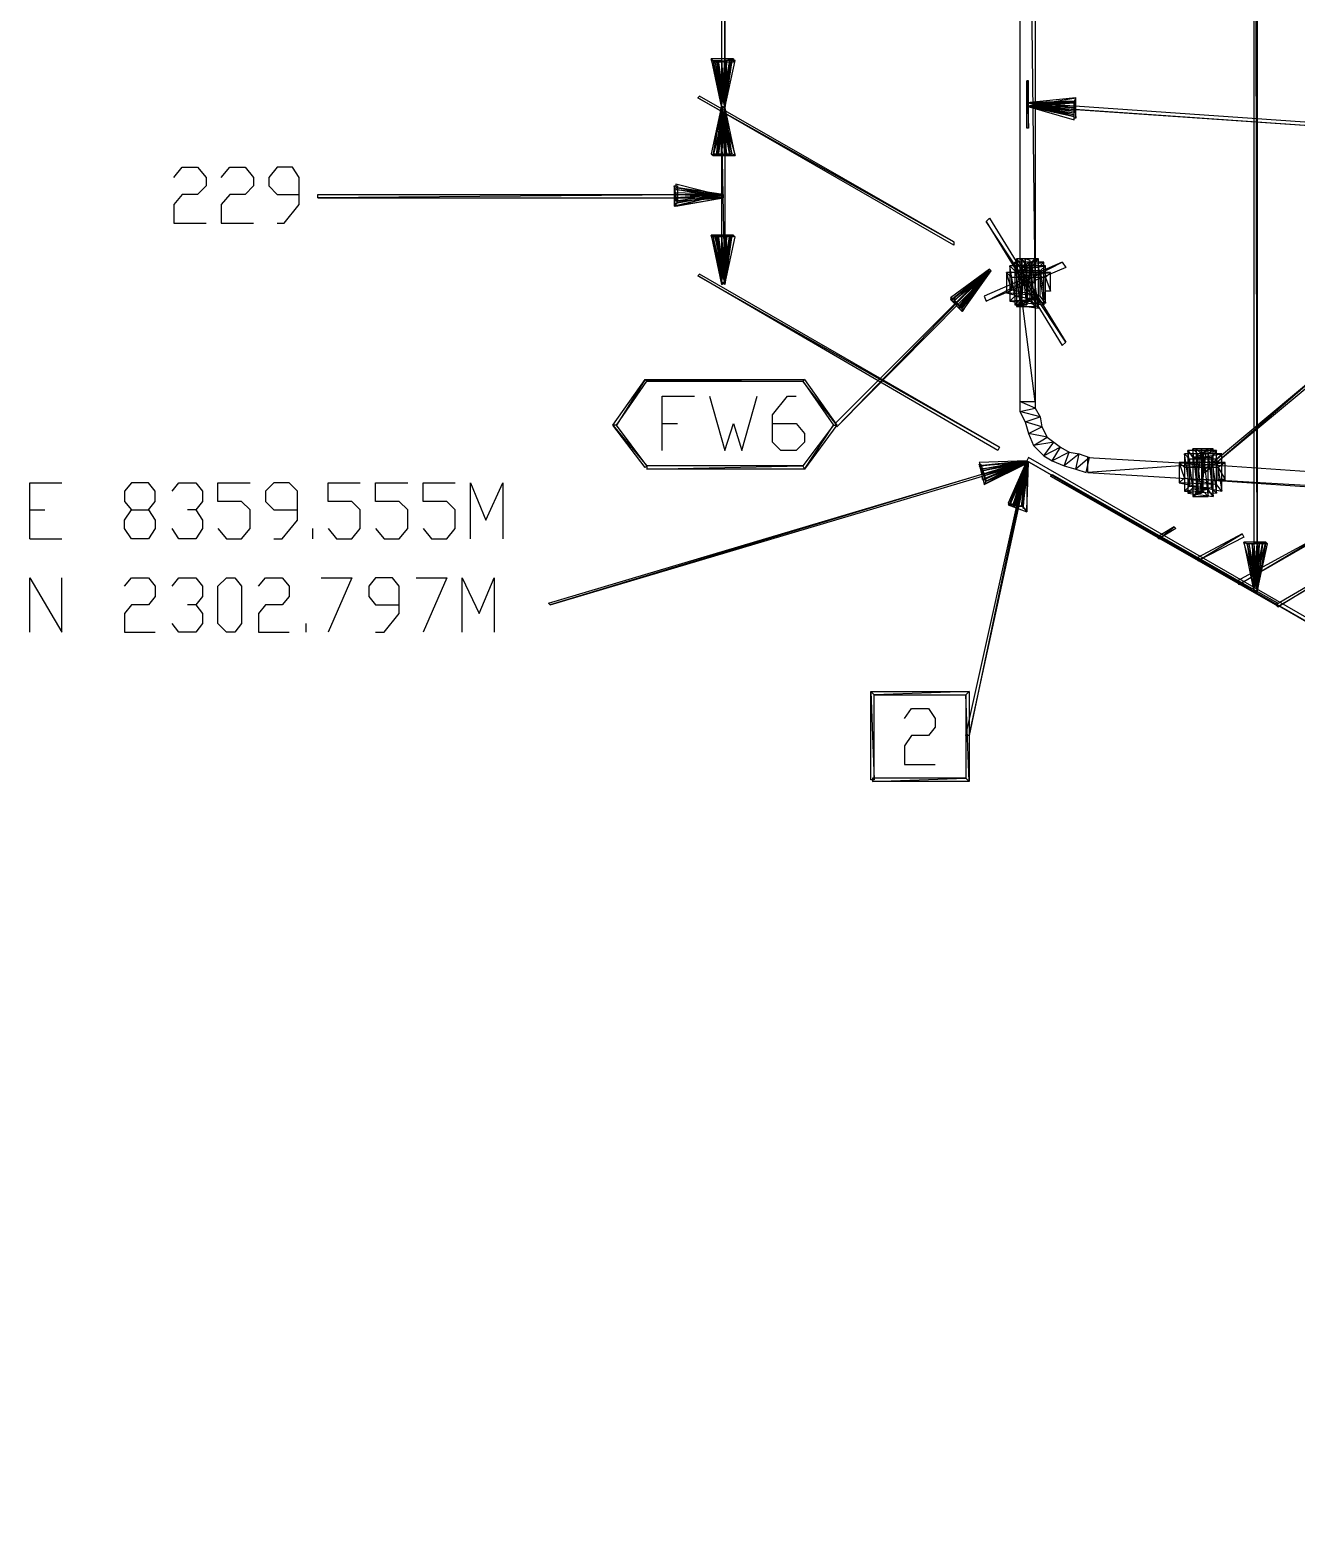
# Model space of a CAD drawing. Header units: millimetres. Extents: x 21 to 1147, y -811 to 126.
# Drawn here: x 259.7 to 349.4, y -571.8 to -466.8 of the extents above; entities that cross this region are included whole.
import ezdxf

# ---------------------------------------------------------------- set-up
doc = ezdxf.new("R2010")
doc.units = ezdxf.units.MM
doc.layers.add('EDITED_LINES', color=4, linetype='Continuous')

msp = doc.modelspace()

# ---------------------------------------------------------------- linework, layer by layer
at = {"layer": 'EDITED_LINES'}
for p, q in [((308.92, -472.36), (308.68, -311.56)), ((308.68, -311.56), (308.68, -472.36)), ((308.92, -472.36), (308.68, -311.56)), ((308.92, -311.56), (308.92, -472.36)), ((330.88, -484.72), (329.8, -389.44)), ((329.8, -389.44), (329.8, -484.72)), ((330.88, -484.72), (329.8, -389.44)), ((330.88, -389.44), (330.88, -484.72)), ((346.6, -506.56), (346.36, -398.68)), ((346.36, -398.68), (346.36, -506.56)), ((346.6, -506.56), (346.36, -398.68)), ((346.6, -398.68), (346.6, -506.56)), ((308.92, -472.24), (307.96, -468.88)), ((307.96, -468.88), (308.68, -472.36)), ((308.92, -472.24), (307.96, -468.88)), ((307.96, -468.88), (308.2, -469.12)), ((307.96, -468.88), (308.2, -469.12)), ((309.52, -468.88), (307.96, -468.88)), ((308.92, -472.24), (308.08, -469)), ((308.08, -469), (308.68, -472.36)), ((308.92, -472.24), (308.08, -469)), ((308.08, -469), (308.32, -469)), ((308.2, -469.12), (309.52, -468.88)), ((308.2, -469.12), (309.52, -468.88)), ((308.2, -469.12), (308.92, -472.24)), ((309.52, -469.12), (308.2, -469.12)), ((308.32, -469), (308.92, -472.24)), ((308.92, -472.36), (308.32, -469)), ((308.32, -469), (308.68, -472.36)), ((308.92, -472.36), (308.32, -469)), ((308.32, -469), (308.44, -469)), ((308.44, -469), (308.92, -472.36)), ((308.92, -472.36), (308.44, -469)), ((308.44, -469), (308.68, -472.36)), ((308.92, -472.36), (308.44, -469)), ((308.44, -469), (308.68, -469)), ((308.68, -472.24), (309.4, -469)), ((308.68, -472.24), (309.28, -469)), ((308.68, -472.36), (309.04, -469)), ((308.68, -472.36), (308.92, -469)), ((308.68, -469), (308.92, -472.36)), ((309.4, -469), (308.92, -472.36)), ((308.92, -472.36), (309.64, -469)), ((309.4, -469), (308.92, -472.36)), ((309.28, -469), (308.92, -472.36)), ((308.92, -472.36), (309.4, -469)), ((309.28, -469), (308.92, -472.36)), ((309.04, -469), (308.92, -472.36)), ((308.92, -472.36), (309.28, -469)), ((309.04, -469), (308.92, -472.36)), ((309.04, -469), (308.92, -469)), ((308.92, -469), (308.92, -472.36)), ((308.92, -472.36), (309.04, -469)), ((308.92, -469), (308.92, -472.36)), ((309.28, -469), (309.04, -469)), ((309.4, -469), (309.28, -469)), ((309.64, -469), (309.4, -469)), ((309.52, -468.88), (309.52, -469.12)), ((330.4, -470.44), (330.28, -470.44)), ((330.28, -470.44), (330.4, -473.8)), ((330.28, -470.44), (330.4, -473.8)), ((330.28, -473.8), (330.28, -470.44)), ((330.4, -473.8), (330.4, -470.44)), ((307.12, -471.52), (307, -471.64)), ((307, -471.64), (325.12, -481.84)), ((307, -471.64), (325.12, -481.84)), ((325.12, -482.08), (307, -471.64)), ((325.12, -481.84), (307.12, -471.52)), ((308.68, -472.24), (307.96, -475.6)), ((308.08, -475.72), (308.68, -472.24)), ((308.08, -475.72), (308.68, -472.24)), ((308.68, -472.24), (308.08, -475.6)), ((308.92, -472.36), (308.08, -475.72)), ((308.32, -475.72), (308.68, -472.24)), ((308.32, -475.72), (308.68, -472.24)), ((308.92, -472.36), (308.32, -475.72)), ((308.68, -472.36), (308.32, -475.6)), ((308.44, -475.72), (308.68, -472.36)), ((308.44, -475.72), (308.68, -472.36)), ((308.92, -472.36), (308.44, -475.72)), ((308.68, -472.36), (308.44, -475.6)), ((308.68, -472.24), (308.92, -472.36)), ((308.92, -472.24), (308.68, -472.36)), ((308.68, -472.24), (308.92, -472.36)), ((308.92, -472.24), (308.68, -472.36)), ((308.92, -472.36), (308.68, -472.24)), ((308.68, -472.36), (308.92, -472.24)), ((308.92, -472.36), (308.68, -472.24)), ((308.68, -472.36), (308.92, -472.24)), ((308.68, -472.36), (309.64, -475.72)), ((308.68, -472.36), (309.64, -475.72)), ((309.4, -475.6), (308.68, -472.36)), ((308.68, -472.36), (309.4, -475.6)), ((308.68, -472.36), (309.4, -475.6)), ((309.28, -475.72), (308.68, -472.36)), ((308.68, -472.36), (308.92, -472.36)), ((308.92, -472.36), (308.68, -472.36)), ((308.68, -472.36), (309.28, -475.6)), ((308.68, -472.36), (309.28, -475.6)), ((309.04, -475.72), (308.68, -472.36)), ((308.68, -475.72), (308.68, -472.36)), ((308.68, -475.72), (308.68, -472.36)), ((308.68, -472.36), (308.92, -472.36)), ((308.92, -472.36), (308.68, -475.72)), ((308.92, -472.36), (308.68, -472.36)), ((308.68, -472.36), (309.04, -475.6)), ((308.68, -472.36), (309.04, -475.6)), ((308.92, -475.72), (308.68, -472.36)), ((308.92, -484.72), (308.68, -472.36)), ((308.68, -472.36), (308.68, -484.72)), ((308.92, -484.72), (308.68, -472.36)), ((308.68, -472.36), (308.92, -472.36)), ((308.92, -472.36), (308.68, -472.36)), ((308.68, -472.36), (308.92, -472.36)), ((308.92, -472.36), (308.68, -472.36)), ((308.68, -472.36), (308.92, -472.36)), ((308.68, -472.36), (308.92, -472.36)), ((309.64, -475.72), (308.92, -472.24)), ((309.4, -475.6), (308.92, -472.24)), ((309.28, -475.6), (308.92, -472.36)), ((309.04, -475.6), (308.92, -472.36)), ((308.92, -472.36), (308.92, -484.72)), ((330.28, -472.24), (333.76, -471.64)), ((333.76, -471.64), (330.28, -472)), ((330.28, -472.24), (333.76, -471.64)), ((333.64, -471.88), (330.28, -472.24)), ((330.28, -472.24), (333.64, -471.88)), ((333.64, -471.88), (330.28, -472)), ((330.28, -472.24), (333.64, -471.88)), ((330.28, -472.24), (333.64, -471.88)), ((333.64, -471.88), (330.28, -472)), ((330.28, -472.24), (333.64, -471.88)), ((330.28, -472.24), (330.4, -472)), ((330.28, -472), (330.28, -472.24)), ((330.28, -472.24), (330.4, -472)), ((330.28, -472), (330.28, -472.24)), ((333.64, -472), (330.28, -472.24)), ((330.28, -472.24), (330.4, -472)), ((330.28, -472), (330.28, -472.24)), ((333.64, -472), (330.28, -472.24)), ((330.28, -472.24), (330.28, -472)), ((330.28, -472), (333.64, -472.36)), ((330.28, -472), (330.28, -472.24)), ((330.28, -472.24), (333.64, -472)), ((333.64, -472), (330.28, -472)), ((330.28, -472.24), (333.64, -472)), ((330.28, -472), (330.28, -472.24)), ((561.16, -487.96), (330.28, -472)), ((333.64, -472.96), (330.28, -472.24)), ((330.28, -472.24), (333.64, -473.2)), ((333.64, -472.96), (330.28, -472.24)), ((333.64, -472.84), (330.28, -472.24)), ((330.28, -472.24), (333.64, -472.96)), ((333.64, -472.84), (330.28, -472.24)), ((333.64, -472.6), (330.28, -472.24)), ((330.28, -472.24), (333.64, -472.72)), ((333.64, -472.6), (330.28, -472.24)), ((333.64, -472.36), (330.28, -472.24)), ((330.28, -472.24), (333.64, -472.6)), ((333.64, -472.36), (330.28, -472.24)), ((333.64, -472.24), (330.28, -472.24)), ((330.28, -472.24), (561.16, -487.96)), ((330.28, -472.24), (561.16, -487.96)), ((561.16, -488.2), (330.28, -472.24)), ((330.4, -472), (333.64, -472.96)), ((330.4, -472), (333.64, -472.84)), ((330.4, -472), (333.64, -472.6)), ((333.76, -471.64), (333.64, -471.88)), ((333.76, -471.64), (333.64, -471.88)), ((333.64, -471.88), (333.76, -473.08)), ((333.64, -471.88), (333.76, -473.08)), ((333.64, -473.08), (333.64, -471.88)), ((333.64, -471.88), (333.64, -472)), ((333.64, -471.88), (333.64, -472)), ((333.64, -472), (333.64, -472.24)), ((333.64, -472.6), (333.64, -472.36)), ((333.76, -473.08), (333.76, -471.64)), ((333.64, -472.72), (333.64, -472.6)), ((333.64, -472.96), (333.64, -472.84)), ((333.64, -473.2), (333.64, -472.96)), ((333.76, -473.08), (333.64, -473.08)), ((330.4, -473.8), (330.28, -473.8)), ((307.96, -475.6), (308.08, -475.72)), ((309.4, -475.6), (308.08, -475.72)), ((309.4, -475.6), (308.08, -475.72)), ((308.08, -475.72), (308.08, -475.6)), ((308.08, -475.6), (309.4, -475.6)), ((308.08, -475.6), (308.32, -475.72)), ((308.32, -475.6), (308.44, -475.72)), ((308.44, -475.6), (308.68, -475.72)), ((309.04, -475.6), (308.92, -475.72)), ((309.28, -475.6), (309.04, -475.72)), ((309.4, -475.6), (309.28, -475.72)), ((309.64, -475.72), (309.4, -475.6)), ((309.64, -475.72), (309.4, -475.6)), ((269.92, -477.28), (270.52, -476.56)), ((270.52, -476.56), (271.6, -476.56)), ((271.6, -476.56), (272.2, -477.28)), ((273.28, -477.28), (273.88, -476.56)), ((273.88, -476.56), (274.96, -476.56)), ((274.96, -476.56), (275.56, -477.28)), ((277.24, -476.56), (276.64, -477.28)), ((278.32, -476.56), (277.24, -476.56)), ((278.8, -477.28), (278.32, -476.56)), ((308.08, -475.72), (309.64, -475.72)), ((272.2, -477.28), (272.2, -477.88)), ((275.56, -477.28), (275.56, -477.88)), ((276.64, -477.28), (276.64, -477.88)), ((278.8, -479.2), (278.8, -477.28)), ((305.44, -477.76), (305.44, -478)), ((308.8, -478.6), (305.44, -477.76)), ((270.52, -478.48), (269.92, -479.2)), ((271.6, -478.48), (270.52, -478.48)), ((272.2, -477.88), (271.6, -478.48)), ((273.88, -478.48), (273.28, -479.2)), ((274.96, -478.48), (273.88, -478.48)), ((275.56, -477.88), (274.96, -478.48)), ((276.64, -477.88), (277.24, -478.48)), ((277.24, -478.48), (278.8, -478.48)), ((308.8, -478.48), (280.12, -478.72)), ((308.8, -478.48), (280.12, -478.72)), ((280.12, -478.72), (280.12, -478.48)), ((280.12, -478.48), (308.8, -478.48)), ((280.12, -478.72), (308.8, -478.72)), ((305.56, -479.08), (305.32, -477.88)), ((305.32, -477.88), (305.32, -479.32)), ((305.56, -479.08), (305.32, -477.88)), ((305.32, -477.88), (305.56, -477.88)), ((308.8, -478.48), (305.32, -479.32)), ((308.8, -478.48), (305.32, -479.32)), ((305.32, -479.32), (308.8, -478.72)), ((305.44, -478), (308.8, -478.6)), ((305.44, -478), (308.8, -478.6)), ((308.8, -478.72), (305.44, -478)), ((305.44, -478), (305.44, -478.12)), ((308.8, -478.48), (305.44, -478)), ((305.44, -478), (305.44, -478.12)), ((308.8, -478.48), (305.44, -478)), ((305.44, -478.12), (308.8, -478.48)), ((305.44, -478.12), (308.8, -478.48)), ((308.8, -478.72), (305.44, -478.12)), ((305.44, -478.12), (308.8, -478.48)), ((305.44, -478.12), (308.8, -478.48)), ((308.8, -478.72), (305.44, -478.12)), ((305.44, -478.36), (305.44, -478.48)), ((308.8, -478.48), (305.44, -478.36)), ((308.8, -478.48), (305.44, -479.32)), ((308.8, -478.48), (305.44, -479.32)), ((305.44, -479.08), (308.8, -478.48)), ((308.8, -478.48), (305.44, -478.96)), ((308.8, -478.48), (305.44, -478.96)), ((305.44, -478.72), (308.8, -478.48)), ((305.44, -478.48), (308.8, -478.48)), ((305.44, -478.48), (308.8, -478.48)), ((308.8, -478.72), (305.44, -478.48)), ((308.8, -478.48), (305.44, -478.72)), ((308.8, -478.48), (305.44, -478.72)), ((305.44, -478.72), (305.44, -478.48)), ((305.44, -478.48), (308.8, -478.48)), ((305.44, -479.32), (308.8, -478.72)), ((305.44, -478.96), (308.8, -478.72)), ((305.44, -478.96), (305.44, -478.72)), ((305.44, -478.72), (308.8, -478.72)), ((305.56, -477.88), (305.56, -479.08)), ((305.56, -479.08), (308.8, -478.48)), ((308.8, -478.72), (308.8, -478.48)), ((308.8, -478.48), (308.8, -478.72)), ((308.8, -478.72), (308.8, -478.48)), ((308.8, -478.48), (308.8, -478.72)), ((308.8, -478.72), (308.8, -478.48)), ((308.8, -478.48), (308.8, -478.72)), ((308.8, -478.72), (308.8, -478.48)), ((308.8, -478.72), (308.8, -478.48)), ((308.8, -478.6), (308.8, -478.72)), ((269.92, -479.2), (269.92, -480.52)), ((273.28, -479.2), (273.28, -480.52)), ((277.72, -480.52), (278.8, -479.2)), ((305.32, -479.32), (305.56, -479.08)), ((305.32, -479.32), (305.56, -479.08)), ((305.44, -479.32), (305.44, -479.08)), ((269.92, -480.52), (272.2, -480.52)), ((273.28, -480.52), (275.56, -480.52)), ((277.24, -480.52), (277.72, -480.52)), ((327.4, -480.4), (327.64, -480.16)), ((333.04, -488.92), (327.4, -480.4)), ((327.4, -480.4), (332.8, -489.16)), ((333.04, -488.92), (327.4, -480.4)), ((327.64, -480.16), (333.04, -488.92)), ((308.92, -484.72), (307.96, -481.36)), ((307.96, -481.36), (308.68, -484.84)), ((308.92, -484.72), (307.96, -481.36)), ((307.96, -481.36), (308.2, -481.48)), ((307.96, -481.36), (308.2, -481.48)), ((309.52, -481.36), (307.96, -481.36)), ((308.08, -481.48), (308.32, -481.36)), ((308.92, -484.72), (308.08, -481.48)), ((308.08, -481.48), (308.68, -484.72)), ((308.92, -484.72), (308.08, -481.48)), ((308.2, -481.48), (309.52, -481.36)), ((308.2, -481.48), (309.52, -481.36)), ((308.2, -481.48), (308.92, -484.72)), ((309.52, -481.48), (308.2, -481.48)), ((308.32, -481.36), (308.92, -484.72)), ((308.32, -481.48), (308.44, -481.36)), ((308.92, -484.72), (308.32, -481.48)), ((308.32, -481.48), (308.68, -484.72)), ((308.92, -484.72), (308.32, -481.48)), ((308.44, -481.36), (308.92, -484.72)), ((308.44, -481.48), (308.68, -481.36)), ((308.92, -484.72), (308.44, -481.48)), ((308.44, -481.48), (308.68, -484.72)), ((308.92, -484.72), (308.44, -481.48)), ((308.68, -484.72), (309.4, -481.36)), ((308.68, -484.72), (309.28, -481.36)), ((308.68, -484.72), (309.04, -481.36)), ((308.68, -484.72), (308.92, -481.36)), ((308.68, -481.36), (308.92, -484.72)), ((309.4, -481.36), (308.92, -484.84)), ((309.4, -481.36), (308.92, -484.84)), ((309.28, -481.36), (308.92, -484.72)), ((309.28, -481.36), (308.92, -484.72)), ((309.04, -481.36), (308.92, -484.72)), ((309.04, -481.36), (308.92, -484.72)), ((309.04, -481.48), (308.92, -481.36)), ((308.92, -481.36), (308.92, -484.72)), ((308.92, -481.36), (308.92, -484.72)), ((308.92, -484.84), (309.64, -481.48)), ((308.92, -484.72), (309.4, -481.48)), ((308.92, -484.72), (309.28, -481.48)), ((308.92, -484.72), (309.04, -481.48)), ((309.28, -481.48), (309.04, -481.36)), ((309.4, -481.48), (309.28, -481.36)), ((309.64, -481.48), (309.4, -481.36)), ((309.52, -481.36), (309.52, -481.48)), ((325.12, -481.84), (325.12, -482.08)), ((329.92, -486.04), (329.56, -483.04)), ((329.56, -483.04), (329.56, -486.4)), ((329.92, -486.04), (329.56, -483.04)), ((329.56, -483.04), (329.92, -483.52)), ((329.56, -483.04), (329.92, -483.52)), ((331.12, -483.04), (329.56, -483.04)), ((329.92, -486.28), (330.16, -483.04)), ((330.28, -486.28), (329.92, -483.04)), ((329.92, -483.04), (329.92, -486.28)), ((330.28, -486.28), (329.92, -483.04)), ((329.92, -483.04), (330.28, -483.52)), ((329.92, -483.04), (330.28, -483.52)), ((330.88, -483.04), (329.92, -483.04)), ((329.92, -483.52), (331.12, -483.04)), ((329.92, -483.52), (331.12, -483.04)), ((330.52, -483.16), (330.16, -483.04)), ((330.16, -483.04), (330.28, -486.28)), ((330.16, -483.04), (330.28, -486.28)), ((330.28, -483.52), (330.88, -483.04)), ((330.28, -483.52), (330.88, -483.04)), ((330.88, -483.04), (330.52, -483.52)), ((330.88, -483.04), (330.52, -483.52)), ((331.12, -483.04), (330.64, -483.52)), ((331.12, -483.04), (330.64, -483.52)), ((330.88, -486.4), (330.88, -483.04)), ((331.12, -486.52), (331.12, -483.04)), ((316.72, -494.68), (327.64, -483.76)), ((327.64, -483.76), (316.84, -494.92)), ((327.64, -483.76), (316.84, -494.92)), ((316.84, -494.92), (327.76, -483.88)), ((327.64, -483.76), (324.88, -485.8)), ((325, -485.92), (327.64, -483.76)), ((325, -485.92), (327.64, -483.76)), ((327.76, -483.88), (325, -485.92)), ((327.64, -483.76), (325.12, -485.8)), ((327.64, -483.76), (325.12, -485.8)), ((327.64, -483.76), (325.12, -486.04)), ((325.24, -485.92), (327.64, -483.76)), ((325.24, -485.92), (327.64, -483.76)), ((325.24, -485.92), (327.64, -483.76)), ((325.24, -485.92), (327.64, -483.76)), ((325.24, -486.16), (327.64, -483.76)), ((325.24, -486.16), (327.64, -483.76)), ((327.76, -483.88), (325.24, -485.92)), ((327.76, -483.88), (325.24, -485.92)), ((327.76, -483.88), (325.24, -486.16)), ((325.48, -486.4), (327.64, -483.76)), ((325.6, -486.4), (327.64, -483.76)), ((325.6, -486.4), (327.64, -483.76)), ((327.64, -483.76), (325.6, -486.52)), ((327.64, -483.76), (325.6, -486.52)), ((325.6, -486.52), (327.76, -483.88)), ((327.64, -483.76), (325.72, -486.76)), ((327.64, -483.76), (325.72, -486.76)), ((325.72, -486.52), (327.64, -483.76)), ((327.64, -483.76), (325.72, -486.52)), ((327.64, -483.76), (325.72, -486.52)), ((327.64, -483.76), (325.72, -486.52)), ((327.64, -483.76), (325.72, -486.52)), ((325.72, -486.76), (327.76, -483.88)), ((325.72, -486.52), (327.76, -483.88)), ((325.72, -486.52), (327.76, -483.88)), ((332.8, -483.28), (327.28, -485.68)), ((327.4, -486.04), (332.8, -483.28)), ((327.4, -486.04), (332.8, -483.28)), ((333.04, -483.64), (327.4, -486.04)), ((327.64, -483.76), (327.76, -483.88)), ((327.76, -483.88), (327.64, -483.76)), ((327.64, -483.76), (327.76, -483.88)), ((327.76, -483.88), (327.64, -483.76)), ((327.64, -483.76), (327.76, -483.88)), ((327.76, -483.88), (327.64, -483.76)), ((327.64, -483.76), (327.76, -483.88)), ((327.76, -483.88), (327.64, -483.76)), ((327.76, -483.88), (327.64, -483.76)), ((329.2, -485.2), (328.84, -484)), ((328.84, -484), (328.84, -485.44)), ((329.2, -485.2), (328.84, -484)), ((328.84, -484), (329.2, -484.36)), ((328.84, -484), (329.2, -484.36)), ((331.96, -484), (328.84, -484)), ((329.44, -485.68), (329.08, -483.52)), ((329.08, -483.52), (329.08, -486.04)), ((329.44, -485.68), (329.08, -483.52)), ((329.08, -483.52), (329.44, -483.88)), ((329.08, -483.52), (329.44, -483.88)), ((331.6, -483.52), (329.08, -483.52)), ((329.2, -484.36), (331.96, -484)), ((329.2, -484.36), (331.96, -484)), ((329.8, -485.92), (329.44, -483.28)), ((329.44, -483.28), (329.44, -486.28)), ((329.8, -485.92), (329.44, -483.28)), ((329.44, -483.28), (329.8, -483.64)), ((329.44, -483.28), (329.8, -483.64)), ((331.48, -483.28), (329.44, -483.28)), ((329.44, -483.88), (331.6, -483.52)), ((329.44, -483.88), (331.6, -483.52)), ((329.44, -483.88), (329.44, -485.68)), ((331.24, -483.88), (329.44, -483.88)), ((329.8, -483.64), (331.48, -483.28)), ((329.8, -483.64), (331.48, -483.28)), ((329.8, -483.64), (329.8, -485.92)), ((331.12, -483.64), (329.8, -483.64)), ((329.92, -483.52), (329.92, -486.04)), ((330.64, -483.52), (329.92, -483.52)), ((330.28, -486.28), (330.52, -483.16)), ((330.28, -483.52), (330.28, -486.28)), ((330.52, -483.52), (330.28, -483.52)), ((330.52, -483.52), (330.88, -486.4)), ((330.52, -483.52), (330.88, -486.4)), ((330.52, -486.04), (330.52, -483.52)), ((330.64, -483.52), (331.12, -486.52)), ((330.64, -483.52), (331.12, -486.52)), ((330.64, -486.04), (330.64, -483.52)), ((331.48, -483.28), (331.12, -483.64)), ((331.48, -483.28), (331.12, -483.64)), ((331.12, -483.64), (331.48, -486.28)), ((331.12, -483.64), (331.48, -486.28)), ((331.12, -485.92), (331.12, -483.64)), ((331.6, -483.52), (331.24, -483.88)), ((331.6, -483.52), (331.24, -483.88)), ((331.24, -483.88), (331.6, -486.16)), ((331.24, -483.88), (331.6, -486.16)), ((331.24, -485.68), (331.24, -483.88)), ((331.48, -486.28), (331.48, -483.28)), ((331.6, -486.16), (331.6, -483.52)), ((331.96, -484), (331.6, -484.36)), ((331.96, -484), (331.6, -484.36)), ((331.96, -485.32), (331.96, -484)), ((332.8, -483.28), (333.04, -483.64)), ((307.12, -484.12), (307, -484.24)), ((307, -484.24), (328.36, -496.36)), ((307, -484.24), (328.36, -496.36)), ((328.24, -496.6), (307, -484.24)), ((328.36, -496.36), (307.12, -484.12)), ((308.92, -484.84), (308.68, -484.72)), ((308.68, -484.84), (308.92, -484.72)), ((308.92, -484.72), (308.68, -484.72)), ((308.68, -484.72), (308.92, -484.72)), ((308.92, -484.72), (308.68, -484.72)), ((308.68, -484.72), (308.92, -484.72)), ((308.92, -484.72), (308.68, -484.72)), ((308.68, -484.72), (308.92, -484.72)), ((308.68, -484.72), (308.92, -484.72)), ((329.2, -484.36), (329.2, -485.2)), ((331.6, -484.36), (329.2, -484.36)), ((330.88, -493.12), (329.8, -484.72)), ((329.8, -484.72), (329.8, -493.12)), ((330.88, -493.12), (329.8, -484.72)), ((329.8, -484.72), (330.88, -484.72)), ((329.8, -484.72), (330.88, -484.72)), ((330.88, -484.72), (330.88, -493.12)), ((331.6, -484.36), (331.96, -485.32)), ((331.6, -484.36), (331.96, -485.32)), ((331.6, -485.32), (331.6, -484.36)), ((324.88, -485.8), (325, -485.92)), ((324.88, -485.92), (325, -485.8)), ((325.72, -486.52), (324.88, -485.92)), ((324.88, -485.92), (325.72, -486.76)), ((325.72, -486.52), (324.88, -485.92)), ((325, -485.8), (325.72, -486.52)), ((325.12, -485.8), (325.24, -485.92)), ((325.12, -485.8), (325.24, -485.92)), ((325.12, -486.04), (325.24, -486.16)), ((327.28, -485.68), (327.4, -486.04)), ((328.84, -485.44), (329.2, -485.2)), ((328.84, -485.44), (329.2, -485.2)), ((331.24, -485.68), (328.84, -485.44)), ((328.84, -485.44), (331.6, -486.16)), ((331.24, -485.68), (328.84, -485.44)), ((329.08, -486.04), (329.44, -485.68)), ((329.08, -486.04), (329.44, -485.68)), ((331.12, -485.92), (329.08, -486.04)), ((331.12, -485.92), (329.08, -486.04)), ((329.08, -486.04), (331.48, -486.28)), ((329.2, -485.2), (331.24, -485.68)), ((329.44, -485.68), (331.12, -485.92)), ((329.44, -486.28), (329.8, -485.92)), ((329.44, -486.28), (329.8, -485.92)), ((330.64, -486.04), (329.44, -486.28)), ((330.64, -486.04), (329.44, -486.28)), ((330.52, -486.04), (329.56, -486.4)), ((330.52, -486.04), (329.56, -486.4)), ((329.56, -486.4), (329.92, -486.04)), ((329.56, -486.4), (329.92, -486.04)), ((329.8, -485.92), (330.64, -486.04)), ((329.92, -486.04), (330.52, -486.04)), ((330.88, -486.4), (330.52, -486.04)), ((330.88, -486.4), (330.52, -486.04)), ((331.12, -486.52), (330.64, -486.04)), ((331.12, -486.52), (330.64, -486.04)), ((331.48, -486.28), (331.12, -485.92)), ((331.48, -486.28), (331.12, -485.92)), ((331.6, -486.16), (331.24, -485.68)), ((331.6, -486.16), (331.24, -485.68)), ((331.96, -485.32), (331.6, -485.32)), ((325.6, -486.52), (325.48, -486.4)), ((325.72, -486.52), (325.6, -486.4)), ((325.72, -486.52), (325.6, -486.4)), ((325.72, -486.76), (325.72, -486.52)), ((325.72, -486.76), (325.72, -486.52)), ((329.44, -486.28), (331.12, -486.52)), ((329.56, -486.4), (330.88, -486.4)), ((330.28, -486.28), (329.92, -486.28)), ((329.92, -486.28), (330.28, -486.28)), ((332.8, -489.16), (333.04, -488.92)), ((350.68, -491.44), (342.76, -498.04)), ((342.88, -498.16), (350.68, -491.44)), ((342.88, -498.16), (350.68, -491.44)), ((301, -494.8), (303.28, -491.56)), ((303.28, -491.56), (301.24, -494.8)), ((303.28, -491.56), (301.24, -494.8)), ((301.24, -494.8), (303.4, -491.68)), ((303.4, -491.68), (303.28, -491.56)), ((303.28, -491.56), (314.56, -491.56)), ((303.4, -491.68), (303.28, -491.56)), ((314.56, -491.56), (303.4, -491.68)), ((314.56, -491.56), (303.4, -491.68)), ((303.4, -491.68), (314.44, -491.68)), ((314.44, -491.68), (314.56, -491.56)), ((314.44, -491.68), (314.56, -491.56)), ((316.84, -494.8), (314.44, -491.68)), ((314.44, -491.68), (316.6, -494.8)), ((316.84, -494.8), (314.44, -491.68)), ((314.56, -491.56), (316.84, -494.8)), ((350.8, -491.56), (342.88, -498.16)), ((304.48, -496.6), (304.48, -492.76)), ((304.48, -492.76), (306.76, -492.76)), ((307.84, -492.76), (308.92, -496.6)), ((310.12, -496.6), (311.2, -492.76)), ((312.28, -494.08), (313.36, -492.76)), ((313.36, -492.76), (313.96, -492.76)), ((330.88, -493.6), (329.8, -493.12)), ((329.8, -493.12), (329.8, -493.84)), ((330.88, -493.6), (329.8, -493.12)), ((329.8, -493.12), (330.88, -493.12)), ((329.8, -493.12), (330.88, -493.12)), ((330.88, -493.12), (330.88, -493.6)), ((312.28, -496), (312.28, -494.08)), ((329.8, -493.84), (330.88, -493.6)), ((329.8, -493.84), (330.88, -493.6)), ((331.24, -494.2), (329.8, -493.84)), ((329.8, -493.84), (330.16, -494.56)), ((331.24, -494.2), (329.8, -493.84)), ((330.16, -494.56), (331.24, -494.2)), ((330.16, -494.56), (331.24, -494.2)), ((331.36, -494.92), (330.16, -494.56)), ((330.16, -494.56), (330.4, -495.4)), ((331.36, -494.92), (330.16, -494.56)), ((330.88, -493.6), (331.24, -494.2)), ((331.24, -494.2), (331.36, -494.92)), ((301.24, -494.8), (301, -494.8)), ((301.24, -494.8), (301, -494.8)), ((301, -494.8), (303.4, -497.68)), ((301, -494.8), (303.4, -497.68)), ((303.28, -497.8), (301, -494.8)), ((303.4, -497.68), (301.24, -494.8)), ((304.48, -494.68), (305.56, -494.68)), ((308.92, -496.6), (309.52, -494.68)), ((309.52, -494.68), (310.12, -496.6)), ((312.28, -494.68), (313.96, -494.68)), ((313.96, -494.68), (314.56, -495.4)), ((316.6, -494.8), (314.44, -497.68)), ((314.56, -497.92), (316.6, -494.8)), ((314.56, -497.92), (316.6, -494.8)), ((316.84, -494.8), (314.56, -497.92)), ((314.56, -495.4), (314.56, -496)), ((316.6, -494.8), (316.84, -494.8)), ((316.6, -494.8), (316.84, -494.8)), ((316.84, -494.92), (316.72, -494.68)), ((330.4, -495.4), (331.36, -494.92)), ((330.4, -495.4), (331.36, -494.92)), ((331.72, -495.64), (330.4, -495.4)), ((330.4, -495.4), (330.76, -496.24)), ((331.72, -495.64), (330.4, -495.4)), ((330.76, -496.24), (331.72, -495.64)), ((330.76, -496.24), (331.72, -495.64)), ((331.36, -494.92), (331.72, -495.64)), ((331.72, -495.64), (332.2, -496)), ((312.88, -496.6), (312.28, -496)), ((313.96, -496.6), (312.88, -496.6)), ((314.56, -496), (313.96, -496.6)), ((328.36, -496.36), (328.24, -496.6)), ((332.2, -496), (330.76, -496.24)), ((332.2, -496), (330.76, -496.24)), ((330.76, -496.24), (331.48, -496.96)), ((331.48, -496.96), (332.2, -496)), ((331.48, -496.96), (332.2, -496)), ((332.68, -496.36), (331.48, -496.96)), ((332.68, -496.36), (331.48, -496.96)), ((332.08, -497.32), (332.68, -496.36)), ((332.08, -497.32), (332.68, -496.36)), ((332.2, -496), (332.68, -496.36)), ((332.68, -496.36), (333.28, -496.72)), ((342.04, -499.24), (341.68, -496.6)), ((341.68, -496.6), (341.68, -499.6)), ((342.04, -499.24), (341.68, -496.6)), ((341.68, -496.6), (342.04, -497.08)), ((341.68, -496.6), (342.04, -497.08)), ((343.72, -496.6), (341.68, -496.6)), ((342.4, -499.48), (342.04, -496.48)), ((342.04, -496.48), (342.04, -499.84)), ((342.4, -499.48), (342.04, -496.48)), ((342.04, -496.48), (342.4, -496.84)), ((342.04, -496.48), (342.4, -496.84)), ((343.48, -496.48), (342.04, -496.48)), ((342.04, -497.08), (343.72, -496.6)), ((342.04, -497.08), (343.72, -496.6)), ((342.28, -499.6), (342.64, -496.48)), ((342.64, -499.6), (342.28, -496.48)), ((342.28, -496.48), (342.28, -499.6)), ((342.64, -499.6), (342.28, -496.48)), ((342.28, -496.48), (342.64, -496.84)), ((342.28, -496.48), (342.64, -496.84)), ((343.12, -496.48), (342.28, -496.48)), ((342.4, -496.84), (343.48, -496.48)), ((342.4, -496.84), (343.48, -496.48)), ((343, -496.48), (342.64, -496.48)), ((342.64, -496.48), (342.64, -499.6)), ((342.64, -499.6), (343, -496.48)), ((342.64, -496.48), (342.64, -499.6)), ((342.64, -496.84), (343.12, -496.48)), ((342.64, -496.84), (343.12, -496.48)), ((343.12, -496.48), (342.76, -496.84)), ((343.12, -496.48), (342.76, -496.84)), ((343.12, -499.84), (343.12, -496.48)), ((343.48, -496.48), (343.12, -496.84)), ((343.48, -496.48), (343.12, -496.84)), ((343.72, -496.6), (343.36, -497.08)), ((343.72, -496.6), (343.36, -497.08)), ((343.48, -499.84), (343.48, -496.48)), ((343.72, -499.6), (343.72, -496.6)), ((296.44, -507.4), (330.28, -497.32)), ((330.28, -497.32), (296.56, -507.52)), ((330.28, -497.32), (296.56, -507.52)), ((296.56, -507.52), (330.4, -497.44)), ((303.4, -497.68), (303.28, -497.8)), ((303.4, -497.68), (303.4, -497.92)), ((303.4, -497.92), (314.44, -497.68)), ((314.44, -497.68), (303.4, -497.68)), ((303.4, -497.92), (314.44, -497.68)), ((314.44, -497.68), (314.56, -497.92)), ((314.44, -497.68), (314.56, -497.92)), ((325.96, -516.76), (330.28, -497.32)), ((330.28, -497.32), (326.2, -516.76)), ((330.28, -497.32), (326.2, -516.76)), ((326.2, -516.76), (330.4, -497.44)), ((330.28, -497.32), (326.92, -497.44)), ((330.28, -497.32), (326.92, -497.68)), ((326.92, -497.44), (327.04, -497.68)), ((327.4, -498.76), (326.92, -497.56)), ((326.92, -497.56), (327.28, -499)), ((327.4, -498.76), (326.92, -497.56)), ((326.92, -497.56), (327.04, -497.56)), ((326.92, -497.68), (327.04, -497.92)), ((327.04, -497.68), (330.28, -497.32)), ((327.04, -497.68), (330.28, -497.32)), ((327.04, -497.92), (330.28, -497.32)), ((327.04, -497.92), (330.28, -497.32)), ((330.28, -497.44), (327.04, -497.68)), ((330.28, -497.44), (327.04, -497.92)), ((327.04, -497.56), (327.4, -498.76)), ((327.16, -498.04), (330.28, -497.32)), ((330.28, -497.32), (327.16, -497.92)), ((327.16, -498.04), (330.28, -497.32)), ((327.16, -498.28), (330.28, -497.32)), ((330.28, -497.32), (327.16, -498.04)), ((327.16, -498.28), (330.28, -497.32)), ((330.28, -497.32), (327.16, -498.64)), ((330.28, -497.32), (327.16, -498.64)), ((327.16, -498.4), (330.28, -497.32)), ((330.4, -497.44), (327.16, -498.04)), ((330.4, -497.44), (327.16, -498.28)), ((327.16, -498.64), (330.4, -497.44)), ((330.28, -497.32), (327.28, -499)), ((330.28, -497.32), (327.28, -499)), ((327.28, -498.64), (330.28, -497.32)), ((327.28, -498.64), (330.28, -497.32)), ((327.28, -499), (330.4, -497.44)), ((327.4, -498.76), (330.28, -497.32)), ((330.28, -497.32), (327.4, -498.76)), ((330.28, -497.32), (327.4, -498.76)), ((330.28, -497.32), (327.4, -498.76)), ((330.28, -497.32), (327.4, -498.76)), ((327.4, -498.76), (330.4, -497.44)), ((327.4, -498.76), (330.4, -497.44)), ((330.28, -497.32), (328.96, -500.32)), ((330.28, -497.32), (328.96, -500.32)), ((329.08, -500.44), (330.28, -497.32)), ((329.08, -500.44), (330.28, -497.32)), ((329.08, -500.44), (330.28, -497.32)), ((329.08, -500.44), (330.28, -497.32)), ((330.28, -497.32), (329.08, -500.32)), ((330.4, -497.44), (329.08, -500.44)), ((330.4, -497.44), (329.08, -500.44)), ((329.32, -500.44), (330.28, -497.32)), ((329.32, -500.44), (330.28, -497.32)), ((330.28, -497.32), (329.32, -500.56)), ((330.4, -497.44), (329.32, -500.44)), ((329.44, -500.56), (330.28, -497.32)), ((329.44, -500.56), (330.28, -497.32)), ((330.4, -497.44), (329.44, -500.56)), ((329.68, -500.56), (330.28, -497.44)), ((329.92, -500.56), (330.28, -497.44)), ((330.28, -497.44), (329.92, -500.56)), ((329.92, -500.56), (330.4, -497.44)), ((330.28, -497.44), (329.92, -500.56)), ((330.04, -500.56), (330.28, -497.44)), ((330.04, -500.68), (330.28, -497.44)), ((330.28, -497.44), (330.04, -500.56)), ((330.04, -500.56), (330.4, -497.44)), ((330.28, -497.44), (330.04, -500.56)), ((330.4, -497.08), (330.28, -497.32)), ((330.28, -497.32), (330.4, -497.44)), ((330.28, -497.32), (330.4, -497.44)), ((330.28, -497.32), (330.4, -497.44)), ((330.28, -497.32), (330.4, -497.44)), ((330.4, -497.44), (330.28, -497.32)), ((330.28, -497.32), (459.64, -571.6)), ((330.28, -497.32), (459.64, -571.6)), ((459.64, -571.84), (330.28, -497.32)), ((330.28, -497.32), (330.28, -497.44)), ((330.4, -497.44), (330.28, -497.32)), ((330.28, -497.32), (330.28, -497.44)), ((330.4, -497.44), (330.28, -497.32)), ((330.28, -497.32), (330.4, -497.44)), ((330.4, -497.44), (330.28, -497.32)), ((330.28, -497.32), (330.4, -497.44)), ((330.4, -497.44), (330.28, -497.32)), ((330.4, -497.44), (330.28, -497.32)), ((330.4, -497.44), (330.28, -497.44)), ((330.28, -497.44), (330.28, -500.92)), ((330.28, -500.92), (330.4, -497.44)), ((330.28, -497.44), (330.28, -500.92)), ((330.4, -497.44), (330.28, -497.44)), ((330.28, -497.44), (330.28, -500.8)), ((330.28, -500.8), (330.4, -497.44)), ((330.28, -497.44), (330.28, -500.8)), ((330.4, -497.44), (330.28, -497.44)), ((330.4, -497.44), (330.28, -497.44)), ((459.64, -571.6), (330.4, -497.08)), ((331.48, -496.96), (332.08, -497.32)), ((333.28, -496.72), (332.08, -497.32)), ((333.28, -496.72), (332.08, -497.32)), ((332.08, -497.32), (332.92, -497.68)), ((332.92, -497.68), (333.28, -496.72)), ((332.92, -497.68), (333.28, -496.72)), ((334, -496.84), (332.92, -497.68)), ((334, -496.84), (332.92, -497.68)), ((332.92, -497.68), (333.76, -497.92)), ((333.28, -496.72), (334, -496.84)), ((333.76, -497.92), (334, -496.84)), ((333.76, -497.92), (334, -496.84)), ((334.72, -497.08), (333.76, -497.92)), ((334.72, -497.08), (333.76, -497.92)), ((334, -496.84), (334.72, -497.08)), ((334.48, -498.16), (334.72, -497.08)), ((334.6, -498.16), (334.6, -497.08)), ((334.6, -497.08), (342.76, -497.56)), ((342.76, -497.56), (334.6, -498.16)), ((342.76, -497.56), (334.6, -498.16)), ((341.44, -498.52), (341.08, -497.44)), ((341.08, -497.44), (341.08, -498.88)), ((341.44, -498.52), (341.08, -497.44)), ((341.08, -497.44), (341.44, -497.8)), ((341.08, -497.44), (341.44, -497.8)), ((344.32, -497.44), (341.08, -497.44)), ((341.8, -499.12), (341.44, -496.84)), ((341.44, -496.84), (341.44, -499.48)), ((341.8, -499.12), (341.44, -496.84)), ((341.44, -496.84), (341.8, -497.2)), ((341.44, -496.84), (341.8, -497.2)), ((344.08, -496.84), (341.44, -496.84)), ((341.44, -497.8), (344.32, -497.44)), ((341.44, -497.8), (344.32, -497.44)), ((341.8, -497.2), (344.08, -496.84)), ((341.8, -497.2), (344.08, -496.84)), ((341.8, -497.2), (341.8, -499.12)), ((343.72, -497.2), (341.8, -497.2)), ((342.04, -497.08), (342.04, -499.24)), ((343.36, -497.08), (342.04, -497.08)), ((342.4, -496.84), (342.4, -499.48)), ((343.12, -496.84), (342.4, -496.84)), ((342.64, -496.84), (342.64, -499.6)), ((342.76, -496.84), (342.64, -496.84)), ((342.76, -496.84), (343.12, -499.84)), ((342.76, -496.84), (343.12, -499.84)), ((342.76, -499.48), (342.76, -496.84)), ((342.76, -498.64), (342.76, -497.56)), ((342.76, -497.56), (453.04, -505.24)), ((342.76, -498.64), (342.76, -497.56)), ((343.12, -496.84), (343.48, -499.84)), ((343.12, -496.84), (343.48, -499.84)), ((343.12, -499.36), (343.12, -496.84)), ((343.36, -497.08), (343.72, -499.6)), ((343.36, -497.08), (343.72, -499.6)), ((343.36, -499.24), (343.36, -497.08)), ((344.08, -496.84), (343.72, -497.2)), ((344.08, -496.84), (343.72, -497.2)), ((343.72, -497.2), (344.08, -499.48)), ((343.72, -497.2), (344.08, -499.48)), ((343.72, -499), (343.72, -497.2)), ((344.32, -497.44), (343.84, -497.8)), ((344.32, -497.44), (343.84, -497.8)), ((344.08, -499.48), (344.08, -496.84)), ((344.32, -498.64), (344.32, -497.44)), ((314.56, -497.92), (303.4, -497.92)), ((327.16, -497.92), (327.16, -498.04)), ((327.16, -498.04), (327.16, -498.28)), ((327.16, -498.64), (327.16, -498.4)), ((327.4, -498.76), (327.28, -498.64)), ((327.4, -498.76), (327.28, -498.64)), ((327.28, -499), (327.4, -498.76)), ((327.28, -499), (327.4, -498.76)), ((331.96, -498.4), (332.08, -498.28)), ((348.04, -507.4), (331.96, -498.4)), ((331.96, -498.4), (347.92, -507.52)), ((348.04, -507.4), (331.96, -498.4)), ((332.08, -498.28), (348.04, -507.4)), ((333.76, -497.92), (334.48, -498.16)), ((334.6, -498.16), (342.76, -498.64)), ((341.08, -498.88), (341.44, -498.52)), ((341.08, -498.88), (341.44, -498.52)), ((341.44, -497.8), (341.44, -498.52)), ((343.84, -497.8), (341.44, -497.8)), ((341.44, -498.52), (343.72, -499)), ((342.76, -498.04), (342.88, -498.16)), ((453.04, -505.24), (342.76, -498.64)), ((342.76, -498.64), (452.92, -506.32)), ((453.04, -505.24), (342.76, -498.64)), ((343.84, -497.8), (344.32, -498.64)), ((343.84, -497.8), (344.32, -498.64)), ((343.84, -498.64), (343.84, -497.8)), ((344.32, -498.64), (343.84, -498.64)), ((259.72, -502.84), (259.72, -498.88)), ((259.72, -498.88), (262, -498.88)), ((266.92, -498.88), (266.44, -499.48)), ((266.44, -499.48), (266.44, -500.2)), ((268.12, -498.88), (266.92, -498.88)), ((268.6, -499.48), (268.12, -498.88)), ((268.6, -500.2), (268.6, -499.48)), ((269.8, -499.48), (270.28, -498.88)), ((270.28, -498.88), (271.48, -498.88)), ((271.48, -498.88), (271.96, -499.48)), ((271.96, -499.48), (271.96, -500.2)), ((273.04, -500.2), (273.04, -498.88)), ((273.04, -498.88), (275.32, -498.88)), ((277, -498.88), (276.4, -499.48)), ((276.4, -499.48), (276.4, -500.2)), ((278.08, -498.88), (277, -498.88)), ((278.68, -499.48), (278.08, -498.88)), ((278.68, -501.52), (278.68, -499.48)), ((280.84, -500.2), (280.84, -498.88)), ((280.84, -498.88), (283.12, -498.88)), ((284.2, -500.2), (284.2, -498.88)), ((284.2, -498.88), (286.48, -498.88)), ((287.56, -500.2), (287.56, -498.88)), ((287.56, -498.88), (289.84, -498.88)), ((290.92, -502.84), (290.92, -498.88)), ((290.92, -498.88), (292, -501.52)), ((292, -501.52), (293.2, -498.88)), ((293.2, -498.88), (293.2, -502.84)), ((343.72, -499), (341.08, -498.88)), ((341.08, -498.88), (344.08, -499.48)), ((343.72, -499), (341.08, -498.88)), ((341.44, -499.48), (341.8, -499.12)), ((341.44, -499.48), (341.8, -499.12)), ((343.36, -499.24), (341.44, -499.48)), ((343.36, -499.24), (341.44, -499.48)), ((341.44, -499.48), (343.72, -499.6)), ((341.68, -499.6), (342.04, -499.24)), ((341.68, -499.6), (342.04, -499.24)), ((343.12, -499.36), (341.68, -499.6)), ((343.12, -499.36), (341.68, -499.6)), ((341.68, -499.6), (343.48, -499.84)), ((341.8, -499.12), (343.36, -499.24)), ((342.04, -499.24), (343.12, -499.36)), ((342.76, -499.48), (342.04, -499.84)), ((342.76, -499.48), (342.04, -499.84)), ((342.04, -499.84), (342.4, -499.48)), ((342.04, -499.84), (342.4, -499.48)), ((342.04, -499.84), (343.12, -499.84)), ((342.64, -499.6), (342.28, -499.6)), ((342.28, -499.6), (342.64, -499.6)), ((342.4, -499.48), (342.76, -499.48)), ((343.12, -499.84), (342.76, -499.48)), ((343.12, -499.84), (342.76, -499.48)), ((343.48, -499.84), (343.12, -499.36)), ((343.48, -499.84), (343.12, -499.36)), ((343.72, -499.6), (343.36, -499.24)), ((343.72, -499.6), (343.36, -499.24)), ((344.08, -499.48), (343.72, -499)), ((344.08, -499.48), (343.72, -499)), ((259.72, -500.8), (260.8, -500.8)), ((266.44, -500.2), (266.92, -500.8)), ((266.44, -501.52), (266.92, -500.8)), ((266.92, -500.8), (268.12, -500.8)), ((268.12, -500.8), (268.6, -500.2)), ((268.12, -500.8), (268.6, -501.52)), ((271.48, -500.8), (270.88, -500.8)), ((271.96, -500.2), (271.48, -500.8)), ((271.48, -500.8), (271.96, -501.52)), ((274.72, -500.2), (273.04, -500.2)), ((275.32, -500.8), (274.72, -500.2)), ((275.32, -502.12), (275.32, -500.8)), ((276.4, -500.2), (277, -500.8)), ((277, -500.8), (278.68, -500.8)), ((282.52, -500.2), (280.84, -500.2)), ((283.12, -500.8), (282.52, -500.2)), ((283.12, -502.12), (283.12, -500.8)), ((285.88, -500.2), (284.2, -500.2)), ((286.48, -500.8), (285.88, -500.2)), ((286.48, -502.12), (286.48, -500.8)), ((289.24, -500.2), (287.56, -500.2)), ((289.84, -500.8), (289.24, -500.2)), ((289.84, -502.12), (289.84, -500.8)), ((328.96, -500.32), (329.08, -500.44)), ((328.96, -500.44), (329.08, -500.32)), ((328.96, -500.32), (329.08, -500.44)), ((330.04, -500.56), (328.96, -500.44)), ((328.96, -500.44), (330.28, -500.92)), ((330.04, -500.56), (328.96, -500.44)), ((329.08, -500.32), (330.04, -500.56)), ((329.08, -500.32), (329.32, -500.44)), ((329.32, -500.56), (329.44, -500.56)), ((329.92, -500.56), (329.68, -500.56)), ((330.04, -500.56), (329.92, -500.56)), ((330.28, -500.92), (330.04, -500.56)), ((330.28, -500.92), (330.04, -500.56)), ((330.28, -500.8), (330.04, -500.68)), ((266.44, -502.12), (266.44, -501.52)), ((268.6, -501.52), (268.6, -502.12)), ((271.96, -501.52), (271.96, -502.12)), ((277.6, -502.84), (278.68, -501.52)), ((259.72, -502.84), (262, -502.84)), ((266.92, -502.84), (266.44, -502.12)), ((268.12, -502.84), (266.92, -502.84)), ((268.6, -502.12), (268.12, -502.84)), ((270.28, -502.84), (269.8, -502.12)), ((271.48, -502.84), (270.28, -502.84)), ((271.96, -502.12), (271.48, -502.84)), ((273.04, -502.12), (273.64, -502.84)), ((273.64, -502.84), (274.72, -502.84)), ((274.72, -502.84), (275.32, -502.12)), ((277, -502.84), (277.6, -502.84)), ((279.76, -502.84), (279.76, -502.12)), ((280.84, -502.12), (281.44, -502.84)), ((281.44, -502.84), (282.52, -502.84)), ((282.52, -502.84), (283.12, -502.12)), ((284.2, -502.12), (284.8, -502.84)), ((284.8, -502.84), (285.88, -502.84)), ((285.88, -502.84), (286.48, -502.12)), ((287.56, -502.12), (288.16, -502.84)), ((288.16, -502.84), (289.24, -502.84)), ((289.24, -502.84), (289.84, -502.12)), ((340.72, -502), (339.52, -502.72)), ((339.52, -502.72), (339.64, -502.84)), ((339.64, -502.84), (340.72, -502)), ((339.64, -502.84), (340.72, -502)), ((340.84, -502.12), (339.64, -502.84)), ((340.72, -502), (340.84, -502.12)), ((342.4, -504.4), (345.52, -502.48)), ((345.52, -502.48), (342.4, -504.16)), ((342.4, -504.4), (345.52, -502.48)), ((345.64, -502.72), (342.4, -504.4)), ((351.52, -502.36), (345.16, -505.84)), ((345.28, -506.08), (351.52, -502.36)), ((345.28, -506.08), (351.52, -502.36)), ((351.52, -502.48), (345.28, -506.08)), ((345.52, -502.48), (345.64, -502.72)), ((356.08, -502.72), (347.92, -507.52)), ((348.04, -507.64), (356.08, -502.72)), ((348.04, -507.64), (356.08, -502.72)), ((356.2, -502.84), (348.04, -507.64)), ((346.6, -506.44), (345.64, -503.08)), ((345.64, -503.08), (346.36, -506.56)), ((346.6, -506.44), (345.64, -503.08)), ((345.64, -503.08), (345.88, -503.2)), ((345.64, -503.08), (345.88, -503.2)), ((347.2, -503.08), (345.64, -503.08)), ((345.88, -503.2), (347.2, -503.08)), ((345.88, -503.2), (347.2, -503.08)), ((345.88, -503.2), (346.6, -506.44)), ((347.2, -503.2), (345.88, -503.2)), ((346.6, -506.44), (345.88, -503.2)), ((345.88, -503.2), (346.36, -506.56)), ((346.6, -506.44), (345.88, -503.2)), ((345.88, -503.2), (346, -503.2)), ((346, -503.2), (346.6, -506.44)), ((346.6, -506.44), (346.24, -503.2)), ((346.24, -503.2), (346.36, -506.56)), ((346.6, -506.44), (346.24, -503.2)), ((346.24, -503.2), (346.36, -503.2)), ((346.6, -506.44), (346.24, -503.2)), ((346.24, -503.2), (346.36, -506.56)), ((346.6, -506.44), (346.24, -503.2)), ((346.24, -503.2), (346.36, -503.2)), ((346.36, -506.44), (347.2, -503.08)), ((346.36, -506.44), (346.96, -503.2)), ((346.36, -506.44), (346.72, -503.2)), ((346.36, -503.2), (346.6, -506.44)), ((346.36, -506.44), (346.6, -503.2)), ((346.36, -503.2), (346.6, -506.44)), ((347.2, -503.08), (346.6, -506.56)), ((347.2, -503.08), (346.6, -506.56)), ((346.6, -506.56), (347.32, -503.2)), ((346.96, -503.2), (346.6, -506.56)), ((346.6, -506.56), (347.2, -503.2)), ((346.96, -503.2), (346.6, -506.56)), ((346.72, -503.2), (346.6, -506.56)), ((346.6, -506.56), (346.96, -503.2)), ((346.72, -503.2), (346.6, -506.56)), ((346.72, -503.2), (346.6, -503.2)), ((346.6, -503.2), (346.6, -506.56)), ((346.6, -506.56), (346.72, -503.2)), ((346.6, -503.2), (346.6, -506.56)), ((346.96, -503.2), (346.72, -503.2)), ((347.2, -503.2), (346.96, -503.2)), ((347.32, -503.2), (347.2, -503.08)), ((347.2, -503.08), (347.2, -503.2)), ((342.4, -504.16), (342.4, -504.4)), ((259.72, -509.44), (259.72, -505.6)), ((259.72, -505.6), (262, -509.44)), ((262, -509.44), (262, -505.6)), ((266.44, -506.2), (266.92, -505.6)), ((266.92, -505.6), (268.12, -505.6)), ((268.12, -505.6), (268.6, -506.2)), ((269.8, -506.2), (270.28, -505.6)), ((270.28, -505.6), (271.48, -505.6)), ((271.48, -505.6), (271.96, -506.2)), ((273.04, -506.2), (273.64, -505.6)), ((273.64, -505.6), (274.24, -505.6)), ((274.24, -505.6), (274.72, -506.2)), ((275.92, -506.2), (276.4, -505.6)), ((276.4, -505.6), (277.6, -505.6)), ((277.6, -505.6), (278.08, -506.2)), ((280.36, -505.6), (282.52, -505.6)), ((282.52, -505.6), (280.84, -509.44)), ((284.2, -505.6), (283.72, -506.2)), ((285.4, -505.6), (284.2, -505.6)), ((285.88, -506.2), (285.4, -505.6)), ((287.08, -505.6), (289.24, -505.6)), ((289.24, -505.6), (287.56, -509.44)), ((290.32, -509.44), (290.32, -505.6)), ((290.32, -505.6), (291.52, -508.12)), ((291.52, -508.12), (292.6, -505.6)), ((292.6, -505.6), (292.6, -509.44)), ((345.16, -505.84), (345.28, -506.08)), ((268.6, -506.92), (268.12, -507.52)), ((268.6, -506.2), (268.6, -506.92)), ((271.96, -506.92), (271.48, -507.52)), ((271.96, -506.2), (271.96, -506.92)), ((273.04, -508.84), (273.04, -506.2)), ((274.72, -506.2), (274.72, -508.84)), ((278.08, -506.92), (277.6, -507.52)), ((278.08, -506.2), (278.08, -506.92)), ((283.72, -506.2), (283.72, -506.92)), ((283.72, -506.92), (284.2, -507.52)), ((285.88, -508.12), (285.88, -506.2)), ((346.6, -506.56), (346.36, -506.44)), ((346.36, -506.56), (346.6, -506.44)), ((346.6, -506.56), (346.36, -506.44)), ((346.36, -506.56), (346.6, -506.44)), ((346.6, -506.56), (346.36, -506.44)), ((346.36, -506.56), (346.6, -506.44)), ((346.6, -506.56), (346.36, -506.44)), ((346.36, -506.56), (346.6, -506.44)), ((346.36, -506.56), (346.6, -506.56)), ((266.92, -507.52), (266.44, -508.12)), ((266.44, -508.12), (266.44, -509.44)), ((268.12, -507.52), (266.92, -507.52)), ((271.48, -507.52), (270.88, -507.52)), ((271.48, -507.52), (271.96, -508.12)), ((271.96, -508.12), (271.96, -508.84)), ((276.4, -507.52), (275.92, -508.12)), ((275.92, -508.12), (275.92, -509.44)), ((277.6, -507.52), (276.4, -507.52)), ((284.2, -507.52), (285.88, -507.52)), ((284.8, -509.44), (285.88, -508.12)), ((296.56, -507.52), (296.44, -507.4)), ((347.92, -507.52), (348.04, -507.4)), ((347.92, -507.52), (348.04, -507.64)), ((270.28, -509.44), (269.8, -508.84)), ((271.96, -508.84), (271.48, -509.44)), ((273.64, -509.44), (273.04, -508.84)), ((274.72, -508.84), (274.24, -509.44)), ((279.28, -509.44), (279.28, -508.84)), ((266.44, -509.44), (268.6, -509.44)), ((271.48, -509.44), (270.28, -509.44)), ((274.24, -509.44), (273.64, -509.44)), ((275.92, -509.44), (278.08, -509.44)), ((284.2, -509.44), (284.8, -509.44)), ((319.48, -513.88), (319.24, -513.64)), ((319.24, -513.64), (326.2, -513.64)), ((319.48, -513.88), (319.24, -513.64)), ((319.24, -513.64), (319.48, -519.88)), ((319.24, -513.64), (319.48, -519.88)), ((319.24, -519.88), (319.24, -513.64)), ((326.2, -513.64), (319.48, -513.88)), ((326.2, -513.64), (319.48, -513.88)), ((319.48, -513.88), (325.96, -513.88)), ((319.48, -519.88), (319.48, -513.88)), ((325.96, -513.88), (326.2, -513.64)), ((325.96, -513.88), (326.2, -513.64)), ((326.2, -520), (325.96, -513.88)), ((325.96, -513.88), (325.96, -519.76)), ((326.2, -520), (325.96, -513.88)), ((326.2, -513.64), (326.2, -520)), ((321.64, -515.56), (322.12, -514.84)), ((322.12, -514.84), (323.32, -514.84)), ((323.32, -514.84), (323.8, -515.56)), ((323.8, -515.56), (323.8, -516.16)), ((323.8, -516.16), (323.32, -516.76)), ((322.12, -516.76), (321.64, -517.48)), ((321.64, -517.48), (321.64, -518.8)), ((323.32, -516.76), (322.12, -516.76)), ((326.2, -516.76), (325.96, -516.76)), ((319.36, -519.76), (319.36, -520)), ((319.36, -520), (325.96, -519.76)), ((325.96, -519.76), (319.36, -519.76)), ((319.36, -520), (325.96, -519.76)), ((321.64, -518.8), (323.8, -518.8)), ((325.96, -519.76), (326.2, -520)), ((325.96, -519.76), (326.2, -520)), ((319.48, -519.88), (319.24, -519.88)), ((326.2, -520), (319.36, -520))]:
    msp.add_line(p, q, dxfattribs=at)

doc.saveas('drawing.dxf')
